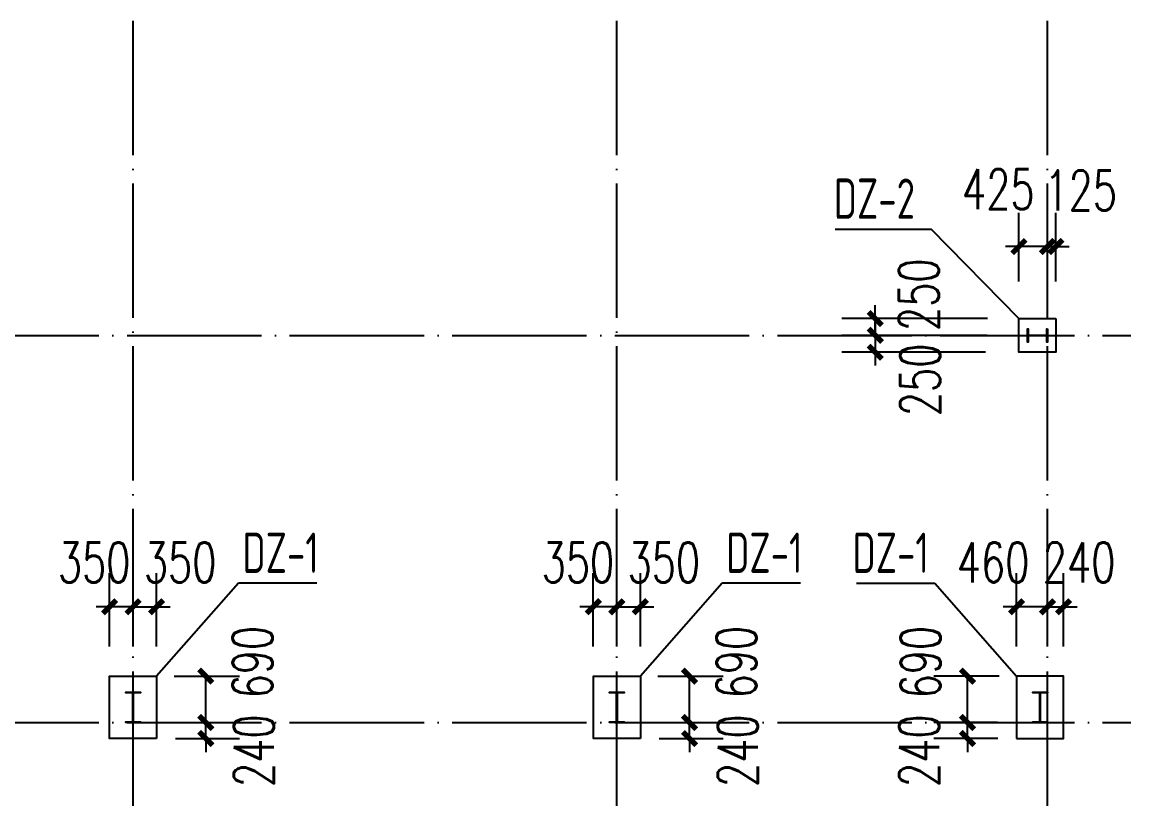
# Model space of a CAD drawing. Extents: x -33967 to 1773478, y -1022458 to -784650.
# Drawn here: x 444654 to 461155, y -1006116 to -994455 of the extents above; entities that cross this region are included whole.
import ezdxf

# ---------------------------------------------------------------- set-up
doc = ezdxf.new("R2010")
doc.units = 0
doc.header["$LTSCALE"] = 1000
doc.header["$MEASUREMENT"] = 0
doc.linetypes.add('DOTE', pattern=[2.42, 2, -0.2, 0.02, -0.2])
for name, color, linetype in [('AXIS', 3, 'Continuous'), ('DIM_LEAD', 3, 'Continuous'), ('DOTE', 1, 'DOTE'), ('GZ', 50, 'Continuous'), ('NUM', 7, 'Continuous'), ('承台', 2, 'Continuous')]:
    doc.layers.add(name, color=color, linetype=linetype)
doc.styles.add('_TCH_DIM_T3', font='SIMPLEX', dxfattribs={"width": 0.705882, "bigfont": 'GBCBIG'})
doc.styles.add('TSSD_Norm', font='tssdeng.shx', dxfattribs={"bigfont": 'hztxt.shx'})
doc.dimstyles.new('TCH-200-1', dxfattribs={"dimtxt": 595, "dimasz": 200, "dimexe": 500, "dimexo": 600, "dimgap": 252.5, "dimtad": 1, "dimdec": 0, "dimzin": 0, "dimdsep": 46, "dimtxsty": '_TCH_DIM_T3', "dimblk": 'ARCHTICK', "dimcen": 0.09, "dimclrd": 3, "dimclre": 3, "dimclrt": 7, "dimazin": 2, "dimtfac": 1, "dimtdec": 0, "dimtix": 1, "dimtmove": 2, "dimatfit": 3, "dimfxl": 1, "dimtolj": 1, "dimtzin": 0, "dimarcsym": 0})

# ---------------------------------------------------------------- blocks, each defined once
blk = doc.blocks.new('111')
at = {"layer": 'GZ'}
blk.add_lwpolyline([(650693, -886725), (650473, -886725), (650473, -886715), (650577, -886715), (650580, -886710), (650580, -886289), (650577, -886285), (650473, -886285), (650473, -886275), (650693, -886275), (650693, -886285), (650590, -886285), (650586, -886289), (650586, -886710), (650590, -886715), (650693, -886715), (650693, -886725)], close=True, dxfattribs=at)
blk = doc.blocks.new('_ArchTick')
at = {"color": 0, "linetype": 'ByBlock', "const_width": 0.4}
blk.add_lwpolyline([(-0.5, -0.5), (0.5, 0.5)], dxfattribs=at)
blk = doc.blocks.new('*D1065')
at = {"layer": 'AXIS', "color": 3, "lineweight": -2, "transparency": 16777216}
for p, q in [((447387, -1004876), (447387, -1004676)), ((446938, -1004876), (447887, -1004876)), ((447387, -1005116), (447387, -1004876)), ((446935, -1005116), (447887, -1005116)), ((447387, -1005116), (447387, -1005316))]:
    blk.add_line(p, q, dxfattribs=at)
at = {"layer": 'Defpoints', "color": 0, "transparency": 16777216}
for p in [(446338, -1004876), (447387, -1004876), (446335, -1005116)]:
    blk.add_point(p, dxfattribs=at)
at = {"layer": 'AXIS', "color": 3, "lineweight": -2, "transparency": 16777216, "xscale": 200, "yscale": 200, "zscale": 200}
for p, rotation in [((447387, -1004876), 270), ((447387, -1005116), 90)]:
    blk.add_blockref('_ArchTick', p, dxfattribs=dict(at, rotation=rotation))
at = {"layer": 'AXIS', "color": 7, "transparency": 16777216, "insert": (448104, -1005296), "char_height": 595, "attachment_point": 5, "rotation": 90, "style": '_TCH_DIM_T3'}
blk.add_mtext('\\A1;240', dxfattribs=at)
blk = doc.blocks.new('*D1066')
at = {"layer": 'AXIS', "color": 3, "lineweight": -2, "transparency": 16777216}
for p, q in [((446305, -1003747), (446305, -1002654)), ((446655, -1003747), (446655, -1002654)), ((446305, -1003154), (446105, -1003154)), ((446305, -1003154), (446655, -1003154)), ((446655, -1003154), (446855, -1003154))]:
    blk.add_line(p, q, dxfattribs=at)
at = {"layer": 'Defpoints', "color": 0, "transparency": 16777216}
for p in [(446655, -1003154), (446305, -1004347), (446655, -1004347)]:
    blk.add_point(p, dxfattribs=at)
at = {"layer": 'AXIS', "color": 3, "lineweight": -2, "transparency": 16777216, "xscale": 200, "yscale": 200, "zscale": 200}
blk.add_blockref('_ArchTick', (446305, -1003154), dxfattribs=at)
at = {"layer": 'AXIS', "color": 3, "lineweight": -2, "transparency": 16777216, "xscale": 200, "yscale": 200, "zscale": 200, "rotation": 180}
blk.add_blockref('_ArchTick', (446655, -1003154), dxfattribs=at)
at = {"layer": 'AXIS', "color": 7, "transparency": 16777216, "insert": (447005, -1002494), "char_height": 595, "attachment_point": 5, "style": '_TCH_DIM_T3'}
blk.add_mtext('\\A1;350', dxfattribs=at)
blk = doc.blocks.new('*D1067')
at = {"layer": 'AXIS', "color": 3, "lineweight": -2, "transparency": 16777216}
for p, q in [((446916, -1004186), (447887, -1004186)), ((447387, -1004876), (447387, -1004186)), ((446938, -1004876), (447887, -1004876))]:
    blk.add_line(p, q, dxfattribs=at)
at = {"layer": 'Defpoints', "color": 0, "transparency": 16777216}
for p in [(446316, -1004186), (447387, -1004186), (446338, -1004876)]:
    blk.add_point(p, dxfattribs=at)
at = {"layer": 'AXIS', "color": 3, "lineweight": -2, "transparency": 16777216, "xscale": 200, "yscale": 200, "zscale": 200}
for p, rotation in [((447387, -1004186), 90), ((447387, -1004876), 270)]:
    blk.add_blockref('_ArchTick', p, dxfattribs=dict(at, rotation=rotation))
at = {"layer": 'AXIS', "color": 7, "transparency": 16777216, "insert": (448084, -1003978), "char_height": 595, "attachment_point": 5, "rotation": 90, "style": '_TCH_DIM_T3'}
blk.add_mtext('\\A1;690', dxfattribs=at)
blk = doc.blocks.new('*D1068')
at = {"layer": 'AXIS', "color": 3, "lineweight": -2, "transparency": 16777216}
for p, q in [((445955, -1003747), (445955, -1002654)), ((446305, -1003747), (446305, -1002654)), ((445955, -1003154), (445755, -1003154)), ((446305, -1003154), (445955, -1003154)), ((446305, -1003154), (446505, -1003154))]:
    blk.add_line(p, q, dxfattribs=at)
at = {"layer": 'Defpoints', "color": 0, "transparency": 16777216}
for p in [(445955, -1003154), (445955, -1004347), (446305, -1004347)]:
    blk.add_point(p, dxfattribs=at)
at = {"layer": 'AXIS', "color": 3, "lineweight": -2, "transparency": 16777216, "xscale": 200, "yscale": 200, "zscale": 200}
blk.add_blockref('_ArchTick', (445955, -1003154), dxfattribs=at)
at = {"layer": 'AXIS', "color": 3, "lineweight": -2, "transparency": 16777216, "xscale": 200, "yscale": 200, "zscale": 200, "rotation": 180}
blk.add_blockref('_ArchTick', (446305, -1003154), dxfattribs=at)
at = {"layer": 'AXIS', "color": 7, "transparency": 16777216, "insert": (445726, -1002494), "char_height": 595, "attachment_point": 5, "style": '_TCH_DIM_T3'}
blk.add_mtext('\\A1;350', dxfattribs=at)
blk = doc.blocks.new('*D1069')
at = {"layer": 'AXIS', "color": 3, "lineweight": -2, "transparency": 16777216}
for p, q in [((454587, -1004876), (454587, -1004676)), ((454138, -1004876), (455087, -1004876)), ((454587, -1005116), (454587, -1004876)), ((454135, -1005116), (455087, -1005116)), ((454587, -1005116), (454587, -1005316))]:
    blk.add_line(p, q, dxfattribs=at)
at = {"layer": 'Defpoints', "color": 0, "transparency": 16777216}
for p in [(453538, -1004876), (454587, -1004876), (453535, -1005116)]:
    blk.add_point(p, dxfattribs=at)
at = {"layer": 'AXIS', "color": 3, "lineweight": -2, "transparency": 16777216, "xscale": 200, "yscale": 200, "zscale": 200}
for p, rotation in [((454587, -1004876), 270), ((454587, -1005116), 90)]:
    blk.add_blockref('_ArchTick', p, dxfattribs=dict(at, rotation=rotation))
at = {"layer": 'AXIS', "color": 7, "transparency": 16777216, "insert": (455304, -1005296), "char_height": 595, "attachment_point": 5, "rotation": 90, "style": '_TCH_DIM_T3'}
blk.add_mtext('\\A1;240', dxfattribs=at)
blk = doc.blocks.new('*D1070')
at = {"layer": 'AXIS', "color": 3, "lineweight": -2, "transparency": 16777216}
for p, q in [((453505, -1003747), (453505, -1002654)), ((453855, -1003747), (453855, -1002654)), ((453505, -1003154), (453305, -1003154)), ((453505, -1003154), (453855, -1003154)), ((453855, -1003154), (454055, -1003154))]:
    blk.add_line(p, q, dxfattribs=at)
at = {"layer": 'Defpoints', "color": 0, "transparency": 16777216}
for p in [(453855, -1003154), (453505, -1004347), (453855, -1004347)]:
    blk.add_point(p, dxfattribs=at)
at = {"layer": 'AXIS', "color": 3, "lineweight": -2, "transparency": 16777216, "xscale": 200, "yscale": 200, "zscale": 200}
blk.add_blockref('_ArchTick', (453505, -1003154), dxfattribs=at)
at = {"layer": 'AXIS', "color": 3, "lineweight": -2, "transparency": 16777216, "xscale": 200, "yscale": 200, "zscale": 200, "rotation": 180}
blk.add_blockref('_ArchTick', (453855, -1003154), dxfattribs=at)
at = {"layer": 'AXIS', "color": 7, "transparency": 16777216, "insert": (454205, -1002494), "char_height": 595, "attachment_point": 5, "style": '_TCH_DIM_T3'}
blk.add_mtext('\\A1;350', dxfattribs=at)
blk = doc.blocks.new('*D1071')
at = {"layer": 'AXIS', "color": 3, "lineweight": -2, "transparency": 16777216}
for p, q in [((454116, -1004186), (455087, -1004186)), ((454587, -1004876), (454587, -1004186)), ((454138, -1004876), (455087, -1004876))]:
    blk.add_line(p, q, dxfattribs=at)
at = {"layer": 'Defpoints', "color": 0, "transparency": 16777216}
for p in [(453516, -1004186), (454587, -1004186), (453538, -1004876)]:
    blk.add_point(p, dxfattribs=at)
at = {"layer": 'AXIS', "color": 3, "lineweight": -2, "transparency": 16777216, "xscale": 200, "yscale": 200, "zscale": 200}
for p, rotation in [((454587, -1004186), 90), ((454587, -1004876), 270)]:
    blk.add_blockref('_ArchTick', p, dxfattribs=dict(at, rotation=rotation))
at = {"layer": 'AXIS', "color": 7, "transparency": 16777216, "insert": (455284, -1003978), "char_height": 595, "attachment_point": 5, "rotation": 90, "style": '_TCH_DIM_T3'}
blk.add_mtext('\\A1;690', dxfattribs=at)
blk = doc.blocks.new('*D1072')
at = {"layer": 'AXIS', "color": 3, "lineweight": -2, "transparency": 16777216}
for p, q in [((453155, -1003747), (453155, -1002654)), ((453505, -1003747), (453505, -1002654)), ((453155, -1003154), (452955, -1003154)), ((453505, -1003154), (453155, -1003154)), ((453505, -1003154), (453705, -1003154))]:
    blk.add_line(p, q, dxfattribs=at)
at = {"layer": 'Defpoints', "color": 0, "transparency": 16777216}
for p in [(453155, -1003154), (453155, -1004347), (453505, -1004347)]:
    blk.add_point(p, dxfattribs=at)
at = {"layer": 'AXIS', "color": 3, "lineweight": -2, "transparency": 16777216, "xscale": 200, "yscale": 200, "zscale": 200}
blk.add_blockref('_ArchTick', (453155, -1003154), dxfattribs=at)
at = {"layer": 'AXIS', "color": 3, "lineweight": -2, "transparency": 16777216, "xscale": 200, "yscale": 200, "zscale": 200, "rotation": 180}
blk.add_blockref('_ArchTick', (453505, -1003154), dxfattribs=at)
at = {"layer": 'AXIS', "color": 7, "transparency": 16777216, "insert": (452926, -1002494), "char_height": 595, "attachment_point": 5, "style": '_TCH_DIM_T3'}
blk.add_mtext('\\A1;350', dxfattribs=at)
blk = doc.blocks.new('*D1073')
at = {"layer": 'AXIS', "color": 3, "lineweight": -2, "transparency": 16777216}
for p, q in [((458724, -1004876), (458724, -1004676)), ((459172, -1004876), (458224, -1004876)), ((458724, -1005116), (458724, -1004876)), ((459175, -1005116), (458224, -1005116)), ((458724, -1005116), (458724, -1005316))]:
    blk.add_line(p, q, dxfattribs=at)
at = {"layer": 'Defpoints', "color": 0, "transparency": 16777216}
for p in [(458724, -1004876), (459772, -1004876), (459775, -1005116)]:
    blk.add_point(p, dxfattribs=at)
at = {"layer": 'AXIS', "color": 3, "lineweight": -2, "transparency": 16777216, "xscale": 200, "yscale": 200, "zscale": 200}
for p, rotation in [((458724, -1004876), 270), ((458724, -1005116), 90)]:
    blk.add_blockref('_ArchTick', p, dxfattribs=dict(at, rotation=rotation))
at = {"layer": 'AXIS', "color": 7, "transparency": 16777216, "insert": (458006, -1005296), "char_height": 595, "attachment_point": 5, "rotation": 90, "style": '_TCH_DIM_T3'}
blk.add_mtext('\\A1;240', dxfattribs=at)
blk = doc.blocks.new('*D1074')
at = {"layer": 'AXIS', "color": 3, "lineweight": -2, "transparency": 16777216}
for p, q in [((459455, -1003747), (459455, -1002654)), ((459915, -1003747), (459915, -1002654)), ((459455, -1003154), (459255, -1003154)), ((459915, -1003154), (459455, -1003154)), ((459915, -1003154), (460115, -1003154))]:
    blk.add_line(p, q, dxfattribs=at)
at = {"layer": 'Defpoints', "color": 0, "transparency": 16777216}
for p in [(459455, -1003154), (459455, -1004347), (459915, -1004347)]:
    blk.add_point(p, dxfattribs=at)
at = {"layer": 'AXIS', "color": 3, "lineweight": -2, "transparency": 16777216, "xscale": 200, "yscale": 200, "zscale": 200}
blk.add_blockref('_ArchTick', (459455, -1003154), dxfattribs=at)
at = {"layer": 'AXIS', "color": 3, "lineweight": -2, "transparency": 16777216, "xscale": 200, "yscale": 200, "zscale": 200, "rotation": 180}
blk.add_blockref('_ArchTick', (459915, -1003154), dxfattribs=at)
at = {"layer": 'AXIS', "color": 7, "transparency": 16777216, "insert": (459105, -1002494), "char_height": 595, "attachment_point": 5, "style": '_TCH_DIM_T3'}
blk.add_mtext('\\A1;460', dxfattribs=at)
blk = doc.blocks.new('*D1075')
at = {"layer": 'AXIS', "color": 3, "lineweight": -2, "transparency": 16777216}
for p, q in [((459195, -1004186), (458224, -1004186)), ((458724, -1004876), (458724, -1004186)), ((459172, -1004876), (458224, -1004876))]:
    blk.add_line(p, q, dxfattribs=at)
at = {"layer": 'Defpoints', "color": 0, "transparency": 16777216}
for p in [(458724, -1004186), (459795, -1004186), (459772, -1004876)]:
    blk.add_point(p, dxfattribs=at)
at = {"layer": 'AXIS', "color": 3, "lineweight": -2, "transparency": 16777216, "xscale": 200, "yscale": 200, "zscale": 200}
for p, rotation in [((458724, -1004186), 90), ((458724, -1004876), 270)]:
    blk.add_blockref('_ArchTick', p, dxfattribs=dict(at, rotation=rotation))
at = {"layer": 'AXIS', "color": 7, "transparency": 16777216, "insert": (458027, -1003978), "char_height": 595, "attachment_point": 5, "rotation": 90, "style": '_TCH_DIM_T3'}
blk.add_mtext('\\A1;690', dxfattribs=at)
blk = doc.blocks.new('*D1076')
at = {"layer": 'AXIS', "color": 3, "lineweight": -2, "transparency": 16777216}
for p, q in [((459915, -1003747), (459915, -1002654)), ((460155, -1003747), (460155, -1002654)), ((459915, -1003154), (459715, -1003154)), ((459915, -1003154), (460155, -1003154)), ((460155, -1003154), (460355, -1003154))]:
    blk.add_line(p, q, dxfattribs=at)
at = {"layer": 'Defpoints', "color": 0, "transparency": 16777216}
for p in [(460155, -1003154), (459915, -1004347), (460155, -1004347)]:
    blk.add_point(p, dxfattribs=at)
at = {"layer": 'AXIS', "color": 3, "lineweight": -2, "transparency": 16777216, "xscale": 200, "yscale": 200, "zscale": 200}
blk.add_blockref('_ArchTick', (459915, -1003154), dxfattribs=at)
at = {"layer": 'AXIS', "color": 3, "lineweight": -2, "transparency": 16777216, "xscale": 200, "yscale": 200, "zscale": 200, "rotation": 180}
blk.add_blockref('_ArchTick', (460155, -1003154), dxfattribs=at)
at = {"layer": 'AXIS', "color": 7, "transparency": 16777216, "insert": (460385, -1002494), "char_height": 595, "attachment_point": 5, "style": '_TCH_DIM_T3'}
blk.add_mtext('\\A1;240', dxfattribs=at)
blk = doc.blocks.new('*D1097')
at = {"layer": 'AXIS', "color": 3, "lineweight": -2, "transparency": 16777216}
for p, q in [((458724, -1004876), (458724, -1004676)), ((459172, -1004876), (458224, -1004876)), ((458724, -1005116), (458724, -1004876)), ((459175, -1005116), (458224, -1005116)), ((458724, -1005116), (458724, -1005316))]:
    blk.add_line(p, q, dxfattribs=at)
at = {"layer": 'Defpoints', "color": 0, "transparency": 16777216}
for p in [(458724, -1004876), (459772, -1004876), (459775, -1005116)]:
    blk.add_point(p, dxfattribs=at)
at = {"layer": 'AXIS', "color": 3, "lineweight": -2, "transparency": 16777216, "xscale": 200, "yscale": 200, "zscale": 200}
for p, rotation in [((458724, -1004876), 270), ((458724, -1005116), 90)]:
    blk.add_blockref('_ArchTick', p, dxfattribs=dict(at, rotation=rotation))
at = {"layer": 'AXIS', "color": 7, "transparency": 16777216, "insert": (458006, -1005296), "char_height": 595, "attachment_point": 5, "rotation": 90, "style": '_TCH_DIM_T3'}
blk.add_mtext('\\A1;240', dxfattribs=at)
blk = doc.blocks.new('*D1098')
at = {"layer": 'AXIS', "color": 3, "lineweight": -2, "transparency": 16777216}
for p, q in [((459455, -1003747), (459455, -1002654)), ((459915, -1003747), (459915, -1002654)), ((459455, -1003154), (459255, -1003154)), ((459915, -1003154), (459455, -1003154)), ((459915, -1003154), (460115, -1003154))]:
    blk.add_line(p, q, dxfattribs=at)
at = {"layer": 'Defpoints', "color": 0, "transparency": 16777216}
for p in [(459455, -1003154), (459455, -1004347), (459915, -1004347)]:
    blk.add_point(p, dxfattribs=at)
at = {"layer": 'AXIS', "color": 3, "lineweight": -2, "transparency": 16777216, "xscale": 200, "yscale": 200, "zscale": 200}
blk.add_blockref('_ArchTick', (459455, -1003154), dxfattribs=at)
at = {"layer": 'AXIS', "color": 3, "lineweight": -2, "transparency": 16777216, "xscale": 200, "yscale": 200, "zscale": 200, "rotation": 180}
blk.add_blockref('_ArchTick', (459915, -1003154), dxfattribs=at)
at = {"layer": 'AXIS', "color": 7, "transparency": 16777216, "insert": (459105, -1002494), "char_height": 595, "attachment_point": 5, "style": '_TCH_DIM_T3'}
blk.add_mtext('\\A1;460', dxfattribs=at)
blk = doc.blocks.new('*D1099')
at = {"layer": 'AXIS', "color": 3, "lineweight": -2, "transparency": 16777216}
for p, q in [((459195, -1004186), (458224, -1004186)), ((458724, -1004876), (458724, -1004186)), ((459172, -1004876), (458224, -1004876))]:
    blk.add_line(p, q, dxfattribs=at)
at = {"layer": 'Defpoints', "color": 0, "transparency": 16777216}
for p in [(458724, -1004186), (459795, -1004186), (459772, -1004876)]:
    blk.add_point(p, dxfattribs=at)
at = {"layer": 'AXIS', "color": 3, "lineweight": -2, "transparency": 16777216, "xscale": 200, "yscale": 200, "zscale": 200}
for p, rotation in [((458724, -1004186), 90), ((458724, -1004876), 270)]:
    blk.add_blockref('_ArchTick', p, dxfattribs=dict(at, rotation=rotation))
at = {"layer": 'AXIS', "color": 7, "transparency": 16777216, "insert": (458027, -1003978), "char_height": 595, "attachment_point": 5, "rotation": 90, "style": '_TCH_DIM_T3'}
blk.add_mtext('\\A1;690', dxfattribs=at)
blk = doc.blocks.new('*D1100')
at = {"layer": 'AXIS', "color": 3, "lineweight": -2, "transparency": 16777216}
for p, q in [((459915, -1003747), (459915, -1002654)), ((460155, -1003747), (460155, -1002654)), ((459915, -1003154), (459715, -1003154)), ((459915, -1003154), (460155, -1003154)), ((460155, -1003154), (460355, -1003154))]:
    blk.add_line(p, q, dxfattribs=at)
at = {"layer": 'Defpoints', "color": 0, "transparency": 16777216}
for p in [(460155, -1003154), (459915, -1004347), (460155, -1004347)]:
    blk.add_point(p, dxfattribs=at)
at = {"layer": 'AXIS', "color": 3, "lineweight": -2, "transparency": 16777216, "xscale": 200, "yscale": 200, "zscale": 200}
blk.add_blockref('_ArchTick', (459915, -1003154), dxfattribs=at)
at = {"layer": 'AXIS', "color": 3, "lineweight": -2, "transparency": 16777216, "xscale": 200, "yscale": 200, "zscale": 200, "rotation": 180}
blk.add_blockref('_ArchTick', (460155, -1003154), dxfattribs=at)
at = {"layer": 'AXIS', "color": 7, "transparency": 16777216, "insert": (460385, -1002494), "char_height": 595, "attachment_point": 5, "style": '_TCH_DIM_T3'}
blk.add_mtext('\\A1;240', dxfattribs=at)
blk = doc.blocks.new('*D1101')
at = {"layer": 'AXIS', "color": 3, "lineweight": -2, "transparency": 16777216}
for p, q in [((459490, -998316), (459490, -997294)), ((459915, -998316), (459915, -997294)), ((459490, -997794), (459290, -997794)), ((459915, -997794), (459490, -997794)), ((459915, -997794), (460115, -997794))]:
    blk.add_line(p, q, dxfattribs=at)
at = {"layer": 'Defpoints', "color": 0, "transparency": 16777216}
for p in [(459490, -997794), (459490, -998916), (459915, -998916)]:
    blk.add_point(p, dxfattribs=at)
at = {"layer": 'AXIS', "color": 3, "lineweight": -2, "transparency": 16777216, "xscale": 200, "yscale": 200, "zscale": 200}
blk.add_blockref('_ArchTick', (459490, -997794), dxfattribs=at)
at = {"layer": 'AXIS', "color": 3, "lineweight": -2, "transparency": 16777216, "xscale": 200, "yscale": 200, "zscale": 200, "rotation": 180}
blk.add_blockref('_ArchTick', (459915, -997794), dxfattribs=at)
at = {"layer": 'AXIS', "color": 7, "transparency": 16777216, "insert": (459183, -996942), "char_height": 595, "attachment_point": 5, "style": '_TCH_DIM_T3'}
blk.add_mtext('\\A1;425', dxfattribs=at)
blk = doc.blocks.new('*D1102')
at = {"layer": 'AXIS', "color": 3, "lineweight": -2, "transparency": 16777216}
for p, q in [((459915, -998316), (459915, -997294)), ((460040, -998316), (460040, -997294)), ((459915, -997794), (459715, -997794)), ((459915, -997794), (460040, -997794)), ((460040, -997794), (460240, -997794))]:
    blk.add_line(p, q, dxfattribs=at)
at = {"layer": 'Defpoints', "color": 0, "transparency": 16777216}
for p in [(460040, -997794), (459915, -998916), (460040, -998916)]:
    blk.add_point(p, dxfattribs=at)
at = {"layer": 'AXIS', "color": 3, "lineweight": -2, "transparency": 16777216, "xscale": 200, "yscale": 200, "zscale": 200}
blk.add_blockref('_ArchTick', (459915, -997794), dxfattribs=at)
at = {"layer": 'AXIS', "color": 3, "lineweight": -2, "transparency": 16777216, "xscale": 200, "yscale": 200, "zscale": 200, "rotation": 180}
blk.add_blockref('_ArchTick', (460040, -997794), dxfattribs=at)
at = {"layer": 'AXIS', "color": 7, "transparency": 16777216, "insert": (460409, -996958), "char_height": 595, "attachment_point": 5, "style": '_TCH_DIM_T3'}
blk.add_mtext('\\A1;125', dxfattribs=at)
blk = doc.blocks.new('*D1103')
at = {"layer": 'AXIS', "color": 3, "lineweight": -2, "transparency": 16777216}
for p, q in [((457352, -998866), (457352, -998666)), ((459023, -998866), (456852, -998866)), ((457352, -998866), (457352, -999116)), ((459015, -999116), (456852, -999116)), ((457352, -999116), (457352, -999316))]:
    blk.add_line(p, q, dxfattribs=at)
at = {"layer": 'Defpoints', "color": 0, "transparency": 16777216}
for p in [(459623, -998866), (457352, -999116), (459615, -999116)]:
    blk.add_point(p, dxfattribs=at)
at = {"layer": 'AXIS', "color": 3, "lineweight": -2, "transparency": 16777216, "xscale": 200, "yscale": 200, "zscale": 200}
for p, rotation in [((457352, -998866), 270), ((457352, -999116), 90)]:
    blk.add_blockref('_ArchTick', p, dxfattribs=dict(at, rotation=rotation))
at = {"layer": 'AXIS', "color": 7, "transparency": 16777216, "insert": (458001, -998511), "char_height": 595, "attachment_point": 5, "rotation": 90, "style": '_TCH_DIM_T3'}
blk.add_mtext('\\A1;250', dxfattribs=at)
blk = doc.blocks.new('*D1104')
at = {"layer": 'AXIS', "color": 3, "lineweight": -2, "transparency": 16777216}
for p, q in [((457352, -999116), (457352, -998916)), ((459015, -999116), (456852, -999116)), ((457352, -999116), (457352, -999366)), ((458992, -999366), (456852, -999366)), ((457352, -999366), (457352, -999566))]:
    blk.add_line(p, q, dxfattribs=at)
at = {"layer": 'Defpoints', "color": 0, "transparency": 16777216}
for p in [(459615, -999116), (457352, -999366), (459592, -999366)]:
    blk.add_point(p, dxfattribs=at)
at = {"layer": 'AXIS', "color": 3, "lineweight": -2, "transparency": 16777216, "xscale": 200, "yscale": 200, "zscale": 200}
for p, rotation in [((457352, -999116), 270), ((457352, -999366), 90)]:
    blk.add_blockref('_ArchTick', p, dxfattribs=dict(at, rotation=rotation))
at = {"layer": 'AXIS', "color": 7, "transparency": 16777216, "insert": (458021, -999778), "char_height": 595, "attachment_point": 5, "rotation": 90, "style": '_TCH_DIM_T3'}
blk.add_mtext('\\A1;250', dxfattribs=at)

msp = doc.modelspace()

# ---------------------------------------------------------------- linework, layer by layer
msp.add_lwpolyline([(460040.1, -998866.4), (460040.1, -999366.4), (459490.1, -999366.4), (459490.1, -998866.4)], close=True)
at = {"layer": 'DIM_LEAD'}
for p, q in [((456755.3, -997535.8), (458185.6, -997535.8)), ((459490.1, -998866.4), (458185.6, -997535.8)), ((447871.7, -1002804.7), (446655.3, -1004186.2)), ((449037.8, -1002804.7), (447871.7, -1002804.7)), ((455071.7, -1002804.7), (453855.3, -1004186.2)), ((456237.8, -1002804.7), (455071.7, -1002804.7)), ((457072.8, -1002804.7), (458238.9, -1002804.7)), ((457072.8, -1002804.7), (458238.9, -1002804.7)), ((458238.9, -1002804.7), (459455.3, -1004186.2)), ((458238.9, -1002804.7), (459455.3, -1004186.2))]:
    msp.add_line(p, q, dxfattribs=at)
at = {"layer": 'DOTE'}
for p, q in [((446305.3, -1006116.4), (446305.3, -949116.4)), ((453505.3, -1006116.4), (453505.3, -949116.4)), ((459915.3, -1006116.4), (459915.3, -949116.4)), ((402655.3, -999116.4), (461155.3, -999116.4)), ((402655.3, -1004876.4), (461155.3, -1004876.4))]:
    msp.add_line(p, q, dxfattribs=at)
at = {"layer": 'GZ'}
msp.add_lwpolyline([(459915.3, -999016.4), (459915.3, -999216.4), (459905.3, -999216.4), (459905.3, -999123.3), (459900.3, -999119.4), (459630, -999119.4), (459625.3, -999123.3), (459625.3, -999216.4), (459615.3, -999216.4), (459615.3, -999016.4), (459625.3, -999016.4), (459625.3, -999109.4), (459629.8, -999113.4), (459900.3, -999113.4), (459905.3, -999109.4), (459905.3, -999016.4), (459915.3, -999016.4)], close=True, dxfattribs=at)
at = {"layer": '承台', "color": 4}
for points in [[(446655.3, -1005116.2), (445955.3, -1005116.2), (445955.3, -1004186.2), (446655.3, -1004186.2)], [(453855.3, -1005116.2), (453155.3, -1005116.2), (453155.3, -1004186.2), (453855.3, -1004186.2)], [(459455.3, -1005116.2), (460155.3, -1005116.2), (460155.3, -1004186.2), (459455.3, -1004186.2)], [(459455.3, -1005116.2), (460155.3, -1005116.2), (460155.3, -1004186.2), (459455.3, -1004186.2)]]:
    msp.add_lwpolyline(points, close=True, dxfattribs=at)

# ---------------------------------------------------------------- block references
at = {"layer": 'GZ'}
for p in [(-204278.1, -118151.8), (-197078.1, -118151.8), (-190778.1, -118151.8)]:
    msp.add_blockref('111', p, dxfattribs=at)

# ---------------------------------------------------------------- texts
at = {"layer": 'NUM', "color": 4, "style": 'TSSD_Norm', "width": 0.7}
msp.add_text('DZ-2', height=600, dxfattribs=at).set_placement((456734.6, -997381.3))
at = {"layer": 'NUM', "color": 6, "style": 'TSSD_Norm', "width": 0.7}
for p in [(447933.4, -1002650.2), (455133.4, -1002650.2), (457014.1, -1002650.2), (457014.1, -1002650.2)]:
    msp.add_text('DZ-1', height=600, dxfattribs=at).set_placement(p)

# ---------------------------------------------------------------- dimensions: what is measured, and where the dimension line sits
at = {"layer": 'AXIS'}
for base, p1, p2, angle, picture, middle in [((459490.1, -997794.2), (459915, -998916.2), (459490.1, -998916.2), 180, '*D1101', (459183, -996942)), ((460040.1, -997794.2), (459915, -998916.2), (460040.1, -998916.2), 0, '*D1102', (460409.1, -996957.8)), ((457351.9, -999116.4), (459622.6, -998866.4), (459615, -999116.4), 90, '*D1103', (458000.9, -998511.4)), ((457351.9, -999366.4), (459615, -999116.4), (459591.9, -999366.4), 90, '*D1104', (458021.4, -999778.1)), ((445955.3, -1003154), (446305.3, -1004347), (445955.3, -1004347), 180, '*D1068', (445725.5, -1002493.6)), ((453155.3, -1003154), (453505.3, -1004347), (453155.3, -1004347), 180, '*D1072', (452925.5, -1002493.6)), ((459455.3, -1003154), (459915.3, -1004347), (459455.3, -1004347), 180, '*D1074', (459105.5, -1002493.6)), ((459455.3, -1003154), (459915.3, -1004347), (459455.3, -1004347), 180, '*D1098', (459105.5, -1002493.6)), ((460155.3, -1003154), (459915.3, -1004347), (460155.3, -1004347), 0, '*D1076', (460385.1, -1002493.6)), ((460155.3, -1003154), (459915.3, -1004347), (460155.3, -1004347), 0, '*D1100', (460385.1, -1002493.6)), ((447386.9, -1004186.2), (446338.3, -1004876.4), (446316, -1004186.2), 270, '*D1067', (448084, -1003977.8)), ((454586.9, -1004186.2), (453538.3, -1004876.4), (453516, -1004186.2), 270, '*D1071', (455284, -1003977.8)), ((458723.8, -1004186.2), (459772.3, -1004876.4), (459794.6, -1004186.2), 270, '*D1075', (458026.6, -1003977.8)), ((458723.8, -1004186.2), (459772.3, -1004876.4), (459794.6, -1004186.2), 270, '*D1099', (458026.6, -1003977.8)), ((447386.9, -1004876.4), (446335.3, -1005116.2), (446338.3, -1004876.4), 270, '*D1065', (448104.5, -1005295.8)), ((454586.9, -1004876.4), (453535.3, -1005116.2), (453538.3, -1004876.4), 270, '*D1069', (455304.5, -1005295.8)), ((458723.8, -1004876.4), (459775.3, -1005116.2), (459772.3, -1004876.4), 270, '*D1073', (458006.1, -1005295.8)), ((458723.8, -1004876.4), (459775.3, -1005116.2), (459772.3, -1004876.4), 270, '*D1097', (458006.1, -1005295.8))]:
    dim = msp.add_linear_dim(base=base, p1=p1, p2=p2, angle=angle, dimstyle='TCH-200-1', dxfattribs=at)
    dim.commit()
    dim.dimension.update_dxf_attribs({"geometry": picture, "text_midpoint": middle, "dimtype": 128})
for base, p1, p2, picture, middle in [((446655.3, -1003154), (446305.3, -1004347), (446655.3, -1004347), '*D1066', (447005.1, -1002493.6)), ((453855.3, -1003154), (453505.3, -1004347), (453855.3, -1004347), '*D1070', (454205.1, -1002493.6))]:
    dim = msp.add_linear_dim(base=base, p1=p1, p2=p2, dimstyle='TCH-200-1', dxfattribs=at)
    dim.commit()
    dim.dimension.update_dxf_attribs({"geometry": picture, "text_midpoint": middle, "dimtype": 128})

doc.saveas('drawing.dxf')
